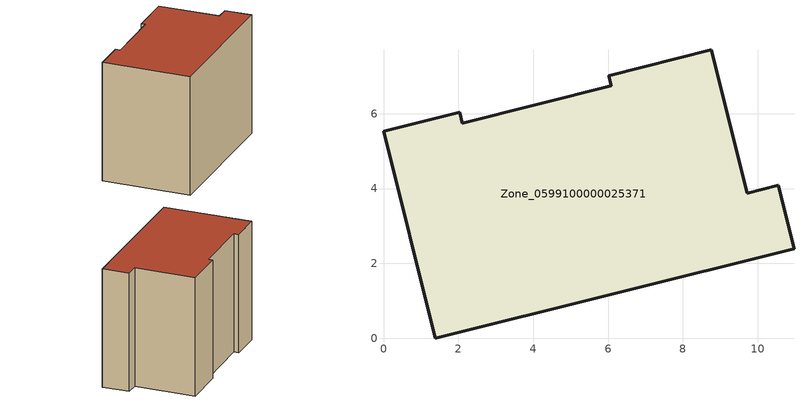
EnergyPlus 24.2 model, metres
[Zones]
Zone_0599100000025371
 floor ground (C_G): 6.09,6.75 6.02,7.02 8.76,7.71 9.72,3.88 10.55,4.09 10.97,2.39 1.38,0 0,5.53 2.04,6.04 2.11,5.75 z0
 wall outside (C_F): 10.55,4.09 9.72,3.88 8.76,7.71 6.02,7.02 6.09,6.75 2.11,5.75 2.04,6.04 0,5.53 1.38,0 10.97,2.39 10.55,4.09 z0:7.79
 roof outside (C_R): 6.09,6.75 2.11,5.75 2.04,6.04 0,5.53 1.38,0 10.97,2.39 10.55,4.09 9.72,3.88 8.76,7.71 6.02,7.02 z7.79
[BUILDING]
Pand.0599100000025371: North Axis=0; Terrain=City; Loads Convergence Tolerance Value=0.04; Temperature Convergence Tolerance Value=0.4; Solar Distribution=FullExterior; Maximum Number of Warmup Days=25; Minimum Number of Warmup Days=1
[Site:Location]
Rotterdam.The.Hague.AP_ZH_NLD Design_Conditions: Latitude=51.96; Longitude=4.45; Time Zone=1; Elevation=-4.5
[SITE:GROUNDTEMPERATURE:BUILDINGSURFACE]
18, 18, 18, 18, 18, 18, 18, 18, 18, 18, 18, 18
[MATERIAL] Thermal Absorptance=0.9; Solar Absorptance=0.7; Visible Absorptance=0.7
Name | Roughness | Thickness | Conductivity | Density | Specific Heat
G.TI.1975-1991 | MediumSmooth | 0.15 | 0.288461 | 540 | 1210
F.TI.1975-1991 | Rough | 0.3 | 0.230769 | 1920 | 840
R.TI.1975-1991 | MediumRough | 0.2 | 0.153846 | 1500 | 1000
[CONSTRUCTION]
C_G: G.TI.1975-1991
C_F: F.TI.1975-1991
C_R: R.TI.1975-1991
[ZONE]
Zone_0599100000025371: Type=1; Multiplier=1; Ceiling Height=Autocalculate; Volume=Autocalculate; Floor Area=autocalculate; Part of Total Floor Area=Yes
[ZONEINFILTRATION:DESIGNFLOWRATE]
Infil_Zone_0599100000025371: Zone or ZoneList or Space or SpaceList=Zone_0599100000025371; Schedule=AlwaysOn; Design Flow Rate Calculation Method=Flow/Area; Flow Rate per Floor Area=0.003; Constant Term Coefficient=1; Temperature Term Coefficient=0; Velocity Term Coefficient=0; Velocity Squared Term Coefficient=0
[HVACTEMPLATE:ZONE:IDEALLOADSAIRSYSTEM]
Zone_0599100000025371: Maximum Heating Supply Air Temperature=50; Minimum Cooling Supply Air Temperature=13; Maximum Heating Supply Air Humidity Ratio=0.0156; Minimum Cooling Supply Air Humidity Ratio=0.0077; Heating Limit=NoLimit; Cooling Limit=NoLimit; Dehumidification Control Type=ConstantSensibleHeatRatio; Cooling Sensible Heat Ratio=0.7; Dehumidification Setpoint=60; Humidification Control Type=None; Humidification Setpoint=30; Outdoor Air Method=None; Outdoor Air Flow Rate per Person=0.00944; Outdoor Air Flow Rate per Zone Floor Area=0; Outdoor Air Flow Rate per Zone=0; Demand Controlled Ventilation Type=None; Outdoor Air Economizer Type=NoEconomizer; Heat Recovery Type=None; Sensible Heat Recovery Effectiveness=0.7; Latent Heat Recovery Effectiveness=0.65
[ZONECONTROL:THERMOSTAT]
ThermostatControl_Zone_0599100000025371: Zone or ZoneList=Zone_0599100000025371; Control Type Schedule=DualSetpointControlType; Control 1=Thermostat_Zone_0599100000025371; Temperature Difference Between Cutout And Setpoint=0
[THERMOSTATSETPOINT:DUALSETPOINT]
Thermostat_Zone_0599100000025371: Heating Setpoint Temperature Schedule=HeatingSetpoint_Zone_0599100000025371; Cooling Setpoint Temperature Schedule=CoolingSetpoint_Zone_0599100000025371
[SCHEDULE:COMPACT]
HeatingSetpoint_Zone_0599100000025371: Through: 12/31, For: AllDays, Until: 24:00, 21
CoolingSetpoint_Zone_0599100000025371: Through: 12/31, For: AllDays, Until: 24:00, 24
DualSetpointControlType: Through: 12/31, For: AllDays, Until: 24:00, 4
AlwaysOn: Through: 12/31, For: AllDays, Until: 24:00, 1
